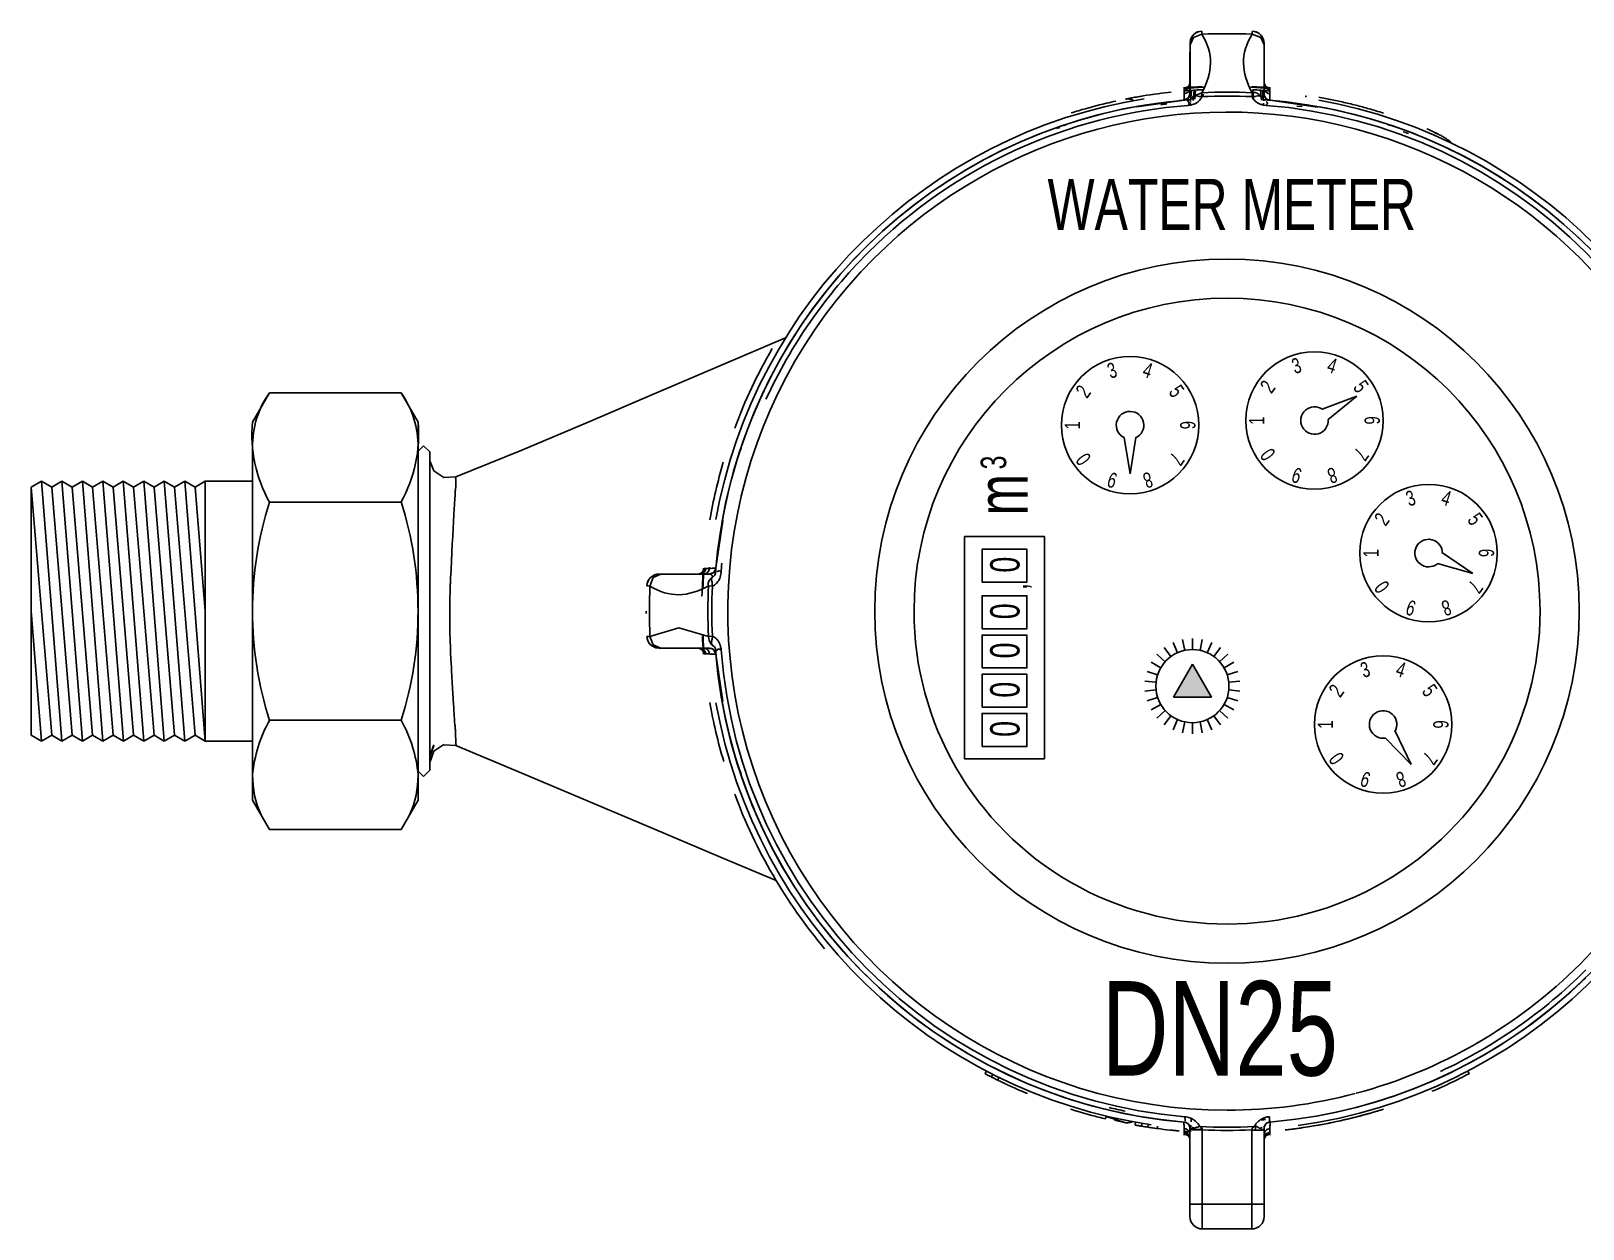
# Model space of a CAD drawing. Header units: millimetres. Extents: x 1218 to 72853, y -34712 to 16286.
# Drawn here: x 31046.6 to 31222.3, y 6668.1 to 6803.7 of the extents above; entities that cross this region are included whole.
import ezdxf

# ---------------------------------------------------------------- set-up
doc = ezdxf.new("R2010")
doc.units = ezdxf.units.MM
doc.set_wipeout_variables(frame=1)
doc.styles.get("Standard").update_dxf_attribs({"font": 'arial.ttf'})

# ---------------------------------------------------------------- blocks, each defined once
blk = doc.blocks.new('*U591')
blk.add_line((0, -0.63), (0, 0.63))
blk = doc.blocks.new('*U590')
at = {"linetype": 'ByBlock', "lineweight": -2, "transparency": 16777216}
for p, rotation in [((-4.91, -3.82), 11.99999999999996), ((-2.93, -3.82), 348), ((-7.47, -5.3), 48.00000000000002), ((-6.73, -4.63), 35.99999999999999), ((-5.86, -4.13), 24), ((-1.98, -4.13), 336.0000000000001), ((-1.12, -4.63), 324), ((-0.38, -5.3), 312), ((-8.46, -7.02), 72), ((-8.05, -6.1), 60.00000000000001), ((0.21, -6.1), 300.0000000000001), ((0.61, -7.02), 288), ((-8.67, -7.99), 84.00000000000003), ((0.82, -7.99), 275.9999999999999), ((-8.67, -8.99), 96), ((-8.46, -9.96), 108), ((0.61, -9.96), 252), ((0.82, -8.99), 264), ((-8.05, -10.87), 120), ((-7.47, -11.68), 132), ((-6.73, -12.35), 144), ((-5.86, -12.85), 156), ((-1.98, -12.85), 204), ((-1.12, -12.35), 216), ((-0.38, -11.68), 227.9999999999999), ((0.21, -10.87), 240), ((-4.91, -13.16), 168.0000000000001), ((-3.92, -13.26), 180), ((-2.93, -13.16), 192)]:
    blk.add_blockref('*U591', p, dxfattribs=dict(at, rotation=rotation))
blk.add_blockref('*U591', (-3.92, -3.72), dxfattribs=at)
blk = doc.blocks.new('DONGHO-D25 PPR')
at = {"color": 8}
blk.add_wipeout([(-93.5, -25.4), (-108.41, -25.4), (-110.32, -22.09), (-110.33, -15.4), (-135.37, -15.42), (-135.41, 14.06), (-110.33, 14.05), (-110.33, 20.74), (-108.42, 24.05), (-93.51, 24.06), (-91.59, 20.74), (-91.59, 17.44), (-90.97, 18.07), (-90.25, 17.35), (-90.25, 16.73), (-90.03, 16.44), (-89.66, 15.7), (-89.01, 15.26), (-88.34, 15.06), (-87.48, 15.17), (-86.9, 15.22), (-49.99, 30.94), (-45.96, 36.66), (-43.56, 39.49), (-40.59, 42.53), (-37.18, 45.54), (-33.93, 48.01), (-30.24, 50.42), (-25.54, 52.96), (-22.35, 54.38), (-19.55, 55.44), (-17.38, 56.51), (-12.58, 57.76), (-10.93, 57.98), (-6.33, 58.78), (-4.2, 59.68), (-4.14, 64.67), (-2.99, 65.68), (2.86, 65.7), (3.8, 65.28), (4.2, 64.21), (4.25, 59.46), (10.73, 58.14), (22.62, 54.62), (35.52, 46.85), (43.88, 39.13), (45.55, 38.23), (48.96, 33.76), (109.26, 15.37), (110.6, 15.44), (111.51, 16.12), (111.94, 17.04), (112.29, 18.38), (112.65, 18.74), (113.28, 21.42), (115.19, 24.73), (130.1, 24.73), (132.01, 21.42), (132.01, 14.73), (157.05, 14.73), (157.08, -14.72), (132.02, -14.73), (132.02, -21.41), (130.11, -24.72), (115.19, -24.72), (113.28, -21.41), (113.28, -18.11), (112.66, -18.74), (111.94, -18.02), (111.9, -17.04), (111.71, -16.44), (110.83, -15.55), (109.96, -15.31), (109.26, -15.36), (51.78, -32.61), (47.44, -34.57), (44.83, -38.04), (42.53, -40.59), (40.35, -42.76), (38.24, -44.66), (34.6, -47.53), (31.63, -49.56), (28.29, -51.54), (25.83, -52.81), (22.57, -54.29), (16.17, -56.87), (11.19, -58.05), (8.06, -58.24), (4.93, -59.26), (4.93, -59.26), (4.23, -59.71), (4.2, -68.57), (3.79, -69.55), (2.8, -69.96), (-2.8, -69.96), (-3.79, -69.55), (-4.2, -68.29), (-4.21, -59.6), (-4.84, -59.08), (-5.93, -58.82), (-10.27, -58.22), (-14.19, -57.39), (-17.71, -56.4), (-22.6, -54.63), (-27.4, -52.38), (-32.57, -48.95), (-35.97, -46.51), (-39.14, -43.87), (-41.28, -41.86), (-45.55, -38.23), (-51.05, -30.5), (-87.29, -15.24), (-88.68, -15.13), (-89.81, -15.8), (-90.25, -16.73), (-90.25, -18.7), (-90.96, -19.41), (-91.59, -18.78), (-91.59, -22.09)], dxfattribs=at)
h = blk.add_hatch(color=256)
h.dxf.hatch_style = 1
h.paths.add_polyline_path([(-1.77, -9.73), (-3.92, -6.01), (-6.07, -9.73)])
for p, q in [((2.86, 65.68), (2.86, 65.7)), ((-4.2, 59.74), (-4.2, 63.32)), ((-4.2, 59.68), (-4.2, 63.32)), ((4.2, 63.32), (4.2, 59.74)), ((4.2, 63.32), (4.2, 59.68)), ((-11.2, 58.01), (-11.51, 57.98)), ((-11.51, 57.98), (-11.2, 58.01)), ((-4.01, 58.98), (-4.12, 57.72)), ((-4.01, 58.98), (-3.57, 59.01)), ((-3.72, 59), (-3.85, 57.85)), ((-3.72, 59), (-3.57, 59.01)), ((-3.57, 59.01), (-3.65, 57.97)), ((-2.86, 58.71), (-2.84, 58.27)), ((-2.72, 58.54), (-2.74, 58.27)), ((2.86, 58.71), (2.84, 58.27)), ((2.98, 58.01), (2.93, 59.05)), ((3.8, 59), (3.89, 57.87)), ((3.8, 59), (4.01, 58.98)), ((4.01, 58.98), (4.11, 57.81)), ((-10.2, 57.1), (-4.87, 57.88)), ((-4.13, 57.6), (-4.16, 57.32)), ((4.14, 57.52), (4.16, 57.26)), ((4.9, 57.87), (10.25, 57.09)), ((4.9, 57.87), (10.22, 57.1)), ((8.52, 57.15), (7.91, 57.19)), ((-18.22, 55.09), (-18.47, 55.01)), ((-18.46, 55), (-18.17, 55.09)), ((18.2, 55.09), (18.49, 54.99)), ((18.22, 55.08), (18.49, 54.99)), ((-91.59, -21.41), (-91.59, 18.55)), ((-91.59, 17.74), (-91.59, -17.73)), ((-90.25, 18.03), (-90.25, 0.67)), ((-55.09, 18.2), (-54.99, 18.49)), ((-54.99, 18.49), (-55.08, 18.22)), ((-90.25, 17.4), (-90.25, -16.06)), ((-134.23, 14.72), (-131.91, -14.73)), ((-131.91, 14.72), (-129.59, -14.73)), ((-129.59, 14.72), (-127.27, -14.73)), ((-127.27, 14.72), (-124.95, -14.73)), ((-124.96, 14.72), (-122.63, -14.73)), ((-122.64, 14.72), (-120.32, -14.73)), ((-120.32, 14.72), (-118, -14.72)), ((-118, 14.72), (-115.68, -14.72)), ((-133.07, -14.06), (-135.39, 14.05)), ((-130.75, -14.06), (-133.07, 14.05)), ((-128.43, -14.06), (-130.75, 14.05)), ((-126.11, -14.06), (-128.43, 14.05)), ((-123.79, -14.06), (-126.11, 14.05)), ((-121.47, -14.06), (-123.8, 14.05)), ((-119.16, -14.06), (-121.48, 14.05)), ((-116.84, -14.06), (-119.16, 14.05)), ((-115.68, 0), (-116.84, 14.05)), ((-91.59, -21.41), (-91.59, 12.36)), ((-87.67, 8.48), (-87.62, 9.33)), ((-57.09, 10.25), (-57.87, 4.9)), ((-57.87, 4.9), (-57.1, 10.22)), ((-87.91, 3.74), (-87.86, 4.73)), ((-63.32, 4.2), (-59.74, 4.2)), ((-59.68, 4.2), (-63.32, 4.2)), ((-57.9, 4.43), (-57.85, 4.5)), ((-58.71, 2.86), (-58.27, 2.84)), ((-91.59, 0), (-91.59, -21.41)), ((-135.39, 0), (-134.22, -14.73)), ((-58.71, -2.86), (-58.27, -2.84)), ((-59.74, -4.2), (-63.32, -4.2)), ((-59.68, -4.2), (-63.32, -4.2)), ((-57.1, -10.2), (-57.88, -4.87)), ((-55, -18.46), (-55.11, -18.11)), ((-55.11, -18.16), (-55.01, -18.47)), ((-49.47, -30.43), (-49.61, -30.19)), ((-27.4, -52.38), (-27.26, -52.04)), ((-26.67, -52.76), (-26.53, -52.44)), ((27.4, -52.38), (27.26, -52.04)), ((-25.96, -53.11), (-25.84, -52.83)), ((-13.77, -57.49), (-13.67, -57.19)), ((-13.68, -57.22), (-11.56, -57.91)), ((-12.75, -57.64), (-11.63, -57.89)), ((-11.63, -57.89), (-11.63, -57.87)), ((-10.39, -58.2), (-10.36, -57.84)), ((-4.74, -57.7), (-4.79, -57.25)), ((-9.66, -58.32), (-9.63, -57.99)), ((-8.95, -58.44), (-8.92, -58.13)), ((-7.89, -58.59), (-7.86, -58.33)), ((-4.2, -67.16), (-4.2, -58.76)), ((-3.24, -58.73), (-3.62, -58.73)), ((-2.8, -58.73), (-3.22, -58.73)), ((-2.91, -58.76), (-2.91, -58.36)), ((-2.8, -58.76), (-2.8, -67.16)), ((2.8, -67.16), (2.8, -58.76)), ((2.8, -58.76), (4.2, -58.76)), ((3.22, -58.76), (3.24, -58.13)), ((3.79, -58.71), (3.94, -58.7)), ((4.01, -58.69), (4.19, -58.66)), ((4.2, -67.16), (4.2, -58.66)), ((4.2, -58.76), (4.2, -67.16)), ((7.36, -58.66), (7.34, -58.59)), ((-4.2, -67.16), (-4.2, -68.56)), ((-2.8, -67.16), (-4.2, -67.16)), ((-2.8, -67.16), (-2.8, -69.96)), ((-2.8, -67.16), (2.8, -67.16)), ((2.8, -69.96), (2.8, -67.16)), ((2.8, -67.16), (4.2, -67.16)), ((4.2, -68.56), (4.2, -67.16)), ((-2.8, -69.96), (2.8, -69.96))]:
    blk.add_line(p, q, dxfattribs=at)
for p, q in [((-110.33, 21.41), (-108.42, 24.73)), ((-93.51, 24.73), (-108.42, 24.73)), ((-91.59, 21.42), (-93.51, 24.73)), ((10.78, 22.87), (14.68, 24.35)), ((11.45, 21.72), (14.68, 24.35)), ((-91.59, 21.42), (-91.59, 18.74)), ((-11.65, 19.65), (-10.98, 15.54)), ((-10.32, 19.65), (-10.98, 15.54)), ((-110.32, -21.42), (-110.33, 18.54)), ((-91.59, 18.11), (-90.97, 18.74)), ((-91.59, 18.74), (-91.59, 17.74)), ((-90.25, 18.03), (-90.97, 18.74)), ((-90.25, 18.03), (-90.25, 17.4)), ((-134.23, 14.72), (-135.39, 14.05)), ((-134.23, 14.72), (-133.07, 14.05)), ((-131.91, 14.72), (-133.07, 14.05)), ((-131.91, 14.72), (-130.75, 14.05)), ((-129.59, 14.72), (-130.75, 14.05)), ((-129.59, 14.72), (-128.43, 14.05)), ((-127.27, 14.72), (-128.43, 14.05)), ((-127.27, 14.72), (-126.11, 14.05)), ((-124.96, 14.72), (-126.11, 14.05)), ((-124.96, 14.72), (-123.8, 14.05)), ((-122.64, 14.72), (-123.8, 14.05)), ((-122.64, 14.72), (-121.48, 14.05)), ((-120.32, 14.72), (-121.48, 14.05)), ((-120.32, 14.72), (-119.16, 14.05)), ((-118, 14.72), (-119.16, 14.05)), ((-118, 14.72), (-116.84, 14.05)), ((-115.68, 14.72), (-116.84, 14.05)), ((-115.68, 14.72), (-115.68, -14.72)), ((-110.33, 14.72), (-115.68, 14.72)), ((-111.67, 14.72), (-115.68, 14.72)), ((-135.38, -14.06), (-135.39, 14.05)), ((-108.42, 12.36), (-93.5, 12.36)), ((23.81, 5.38), (27.83, 4.25)), ((24.38, 6.59), (27.83, 4.25)), ((-90.25, 0.67), (-90.25, -18.03)), ((-3.92, -6.01), (-6.07, -9.73)), ((-1.77, -9.73), (-3.92, -6.01)), ((-6.07, -9.73), (-1.77, -9.73)), ((-122.63, -14.73), (-121.47, -14.06)), ((-120.32, -14.73), (-121.47, -14.06)), ((-120.32, -14.73), (-119.16, -14.06)), ((-118, -14.72), (-119.16, -14.06)), ((-118, -14.72), (-116.84, -14.06)), ((-115.68, -14.72), (-116.84, -14.06)), ((-108.41, -12.36), (-93.5, -12.36)), ((19.03, -13.6), (20.84, -17.35)), ((-134.22, -14.73), (-135.38, -14.06)), ((-134.22, -14.73), (-133.07, -14.06)), ((-131.91, -14.73), (-133.07, -14.06)), ((-131.91, -14.73), (-130.75, -14.06)), ((-129.59, -14.73), (-130.75, -14.06)), ((-129.59, -14.73), (-128.43, -14.06)), ((-127.27, -14.73), (-128.43, -14.06)), ((-127.27, -14.73), (-126.11, -14.06)), ((-124.95, -14.73), (-126.11, -14.06)), ((-124.95, -14.73), (-123.79, -14.06)), ((-122.63, -14.73), (-123.79, -14.06)), ((-110.33, -14.72), (-115.68, -14.72)), ((-111.66, -14.72), (-115.68, -14.72)), ((-90.25, -16.39), (-89.81, -15.12)), ((-89.81, -15.21), (-90.25, -16.48)), ((-87.34, -15.22), (-88.68, -15.13)), ((17.93, -14.37), (20.84, -17.35)), ((-90.25, -18.02), (-90.25, -16.06)), ((-91.59, -18.74), (-91.59, -17.73)), ((-91.59, -18.11), (-90.96, -18.74)), ((-91.59, -21.41), (-91.59, -18.74)), ((-90.25, -18.02), (-90.96, -18.74)), ((-110.32, -21.42), (-108.41, -24.73)), ((-91.59, -21.41), (-93.5, -24.73)), ((-108.41, -24.73), (-93.5, -24.73))]:
    blk.add_line(p, q)
at = {"color": 8, "flags": 128}
for points in [[(-2.86, 65.7), (-3.11, 65.66), (-3.33, 65.59), (-3.52, 65.5), (-3.81, 65.27), (-3.98, 65.05), (-4.14, 64.67), (-4.19, 64.31)], [(-4.19, 64.31), (-4.12, 64.73), (-3.94, 65.11), (-3.65, 65.41), (-3.28, 65.61), (-2.86, 65.7)], [(-4.19, 64.12), (-3.81, 64.96), (-2.86, 65.33)], [(2.85, 65.33), (2.86, 65.46), (2.86, 65.56), (2.86, 65.64)], [(4.19, 64.12), (3.81, 64.96), (2.85, 65.33)], [(4.19, 64.31), (4.16, 64.56), (4.1, 64.78), (4.02, 64.97), (3.8, 65.28), (3.59, 65.45), (3.41, 65.55), (3.12, 65.66), (2.86, 65.7)], [(2.86, 65.7), (3.28, 65.61), (3.65, 65.41), (3.94, 65.11), (4.12, 64.73), (4.19, 64.31)], [(-4.19, 64.12), (-4.19, 64.19), (-4.19, 64.24), (-4.19, 64.28), (-4.19, 64.3), (-4.19, 64.31)], [(-4.19, 64.12), (-4.19, 62.98), (-4.19, 61.87), (-4.19, 60.78), (-4.19, 59.69), (-4.19, 58.57)], [(4.2, 58.56), (4.2, 59.61), (4.2, 60.69), (4.2, 61.79), (4.2, 62.93), (4.2, 64.12)], [(-4.89, 57.89), (-4.87, 58.1), (-4.86, 58.3), (-4.84, 58.45), (-4.84, 58.56), (-4.83, 58.6)], [(-4.23, 59.71), (-4.38, 59.42), (-4.84, 59.2)], [(-4.84, 59.2), (-4.84, 59.15), (-4.84, 59.11), (-4.84, 59.06), (-4.84, 59.01)], [(-4.84, 59.01), (-4.84, 58.93), (-4.84, 58.84), (-4.84, 58.76), (-4.84, 58.68), (-4.84, 58.59)], [(-4.83, 57.88), (-4.63, 57.92), (-4.46, 58.02), (-4.32, 58.17), (-4.23, 58.35), (-4.21, 58.56)], [(-4.2, 58.54), (-4.4, 58.06), (-4.82, 57.87)], [(-4.25, 59.46), (-4.23, 59.52), (-4.21, 59.67)], [(-4.2, 59.29), (-4.2, 59.37), (-4.2, 59.44), (-4.2, 59.52), (-4.2, 59.6), (-4.2, 59.68)], [(-2.86, 58.71), (-3.24, 58.56), (-3.61, 58.43), (-3.91, 58.23)], [(-3.91, 58.23), (-3.69, 58.36), (-3.44, 58.35), (-3.16, 58.28), (-2.84, 58.27)], [(2.84, 58.27), (3.16, 58.28), (3.44, 58.35), (3.69, 58.36), (3.91, 58.23)], [(4.2, 59.68), (4.2, 59.6), (4.2, 59.52), (4.2, 59.44), (4.2, 59.37), (4.2, 59.29)], [(4.21, 58.56), (4.24, 58.36), (4.32, 58.17), (4.45, 58.02), (4.63, 57.92), (4.83, 57.88)], [(4.84, 59.2), (4.38, 59.42), (4.23, 59.72)], [(4.25, 59.46), (4.38, 59.23), (4.83, 59.02)], [(4.79, 58.61), (4.67, 58.64), (4.42, 58.78)], [(4.83, 58.6), (4.83, 58.56), (4.83, 58.46), (4.83, 58.3), (4.83, 58.1), (4.83, 57.88)], [(4.84, 59.01), (4.84, 59.07), (4.84, 59.14), (4.84, 59.2)], [(4.84, 58.59), (4.84, 58.68), (4.84, 58.76), (4.84, 58.84), (4.84, 58.93), (4.84, 59.01)], [(-57.9, 4.43), (-57.68, 6.74), (-57.36, 9.04), (-56.95, 11.33), (-56.45, 13.6), (-55.87, 15.84), (-55.19, 18.06), (-54.42, 20.26), (-53.57, 22.42), (-52.63, 24.54), (-51.6, 26.63), (-50.5, 28.67), (-49.31, 30.67), (-48.05, 32.61), (-46.7, 34.51), (-45.29, 36.35), (-43.8, 38.13), (-42.24, 39.85), (-40.61, 41.51), (-38.92, 43.1), (-37.16, 44.62), (-35.35, 46.07), (-33.48, 47.45), (-31.55, 48.75), (-29.58, 49.97), (-27.56, 51.11), (-25.49, 52.17), (-23.38, 53.15), (-21.24, 54.05), (-19.06, 54.85), (-16.85, 55.57), (-14.62, 56.2), (-12.36, 56.74), (-10.08, 57.19), (-7.78, 57.54), (-5.48, 57.81), (-4.43, 57.9)], [(4.43, 57.9), (6.74, 57.68), (9.04, 57.36), (11.33, 56.95), (13.6, 56.45), (15.84, 55.87), (18.06, 55.19), (20.26, 54.42), (22.42, 53.57), (24.54, 52.63), (26.63, 51.6), (28.67, 50.5), (30.67, 49.31), (32.61, 48.05), (34.51, 46.7), (36.35, 45.29), (38.13, 43.8), (39.85, 42.24), (41.51, 40.61), (43.1, 38.92), (44.62, 37.16), (46.07, 35.35), (47.45, 33.48), (48.75, 31.55)], [(-87.62, 9.33), (-87.58, 10.15), (-87.53, 10.92), (-87.49, 11.65)], [(-87.86, 4.73), (-87.81, 5.71), (-87.76, 6.66), (-87.72, 7.58), (-87.67, 8.48)], [(-64.31, 4.19), (-64.56, 4.16), (-64.78, 4.1), (-64.97, 4.02), (-65.28, 3.8), (-65.45, 3.59), (-65.55, 3.41), (-65.66, 3.12), (-65.7, 2.86)], [(-64.12, 4.19), (-64.96, 3.81), (-65.33, 2.85)], [(-58.57, 4.19), (-59.62, 4.19), (-60.69, 4.19), (-61.79, 4.19), (-62.93, 4.19), (-64.12, 4.19)], [(-59.2, 4.84), (-59.42, 4.38), (-59.72, 4.23)], [(-59.68, 4.2), (-59.6, 4.2), (-59.52, 4.2), (-59.44, 4.2), (-59.37, 4.2), (-59.29, 4.2)], [(-59.01, 4.84), (-59.03, 4.84), (-59.05, 4.84), (-59.07, 4.84), (-59.1, 4.84), (-59.12, 4.84), (-59.14, 4.84), (-59.16, 4.84), (-59.18, 4.84), (-59.2, 4.84)], [(-58.59, 4.84), (-58.68, 4.84), (-58.76, 4.84), (-58.84, 4.84), (-58.93, 4.84), (-59.01, 4.84)], [(-58.61, 4.79), (-58.64, 4.67), (-58.78, 4.42)], [(-58.56, 4.21), (-58.09, 4.38), (-57.88, 4.83)], [(-57.88, 4.79), (-58.14, 4.36), (-58.56, 4.21)], [(-57.71, 4.44), (-57.51, 4.59), (-57.28, 4.38)], [(-87.87, -5.29), (-87.9, -4.85), (-87.92, -4.41), (-87.93, -3.97), (-87.95, -3.52), (-87.96, -3.07), (-87.98, -2.62), (-87.99, -2.17), (-87.99, -1.72), (-88, -1.26), (-88, -0.81)], [(-65.7, -2.86), (-65.66, -3.11), (-65.59, -3.33), (-65.5, -3.52), (-65.27, -3.81), (-65.05, -3.98), (-64.67, -4.14), (-64.31, -4.19)], [(-64.31, -4.19), (-64.73, -4.12), (-65.11, -3.94), (-65.41, -3.65), (-65.61, -3.28), (-65.7, -2.86)], [(-65.33, -2.86), (-62.05, -1.87), (-58.71, -2.87)], [(-64.12, -4.19), (-64.96, -3.81), (-65.33, -2.86)], [(-58.71, -2.86), (-58.68, -3.11), (-58.62, -3.34), (-58.52, -3.56), (-58.39, -3.75), (-58.23, -3.91)], [(-58.23, -3.91), (-58.36, -3.69), (-58.35, -3.44), (-58.28, -3.16), (-58.27, -2.84)], [(-64.12, -4.19), (-62.98, -4.19), (-61.87, -4.19), (-60.78, -4.19), (-59.69, -4.19), (-58.57, -4.19)], [(-59.71, -4.23), (-59.42, -4.38), (-59.2, -4.84)], [(-59.29, -4.2), (-59.37, -4.2), (-59.44, -4.2), (-59.52, -4.2), (-59.6, -4.2), (-59.68, -4.2)], [(-59.46, -4.25), (-59.52, -4.23), (-59.67, -4.21)], [(-59.28, -4.21), (-59.24, -4.21), (-59.14, -4.21), (-58.99, -4.21), (-58.79, -4.21), (-58.56, -4.21)], [(-58.6, -4.83), (-58.65, -4.63), (-58.75, -4.45), (-58.89, -4.32), (-59.07, -4.24), (-59.28, -4.21)], [(-59.2, -4.84), (-59.15, -4.84), (-59.11, -4.84), (-59.06, -4.84), (-59.01, -4.84)], [(-59.01, -4.84), (-58.93, -4.84), (-58.84, -4.84), (-58.76, -4.84), (-58.68, -4.84), (-58.59, -4.84)], [(-57.88, -4.83), (-57.92, -4.63), (-58.02, -4.46), (-58.17, -4.32), (-58.35, -4.23), (-58.56, -4.21)], [(-4.84, -57.87), (-7.15, -57.63), (-9.45, -57.3), (-11.73, -56.87), (-14, -56.36), (-16.24, -55.75), (-18.45, -55.06), (-20.64, -54.28), (-22.8, -53.41), (-24.91, -52.45), (-26.99, -51.41), (-29.03, -50.29), (-31.01, -49.09), (-32.95, -47.81), (-34.84, -46.46), (-36.67, -45.03), (-38.44, -43.53), (-40.15, -41.95), (-41.79, -40.31), (-43.37, -38.61), (-44.88, -36.85), (-46.32, -35.02), (-47.68, -33.14), (-48.97, -31.21), (-50.18, -29.22), (-51.31, -27.19), (-52.35, -25.12), (-53.32, -23.01), (-54.19, -20.86), (-54.98, -18.67), (-55.69, -16.46), (-56.3, -14.22), (-56.82, -11.96), (-57.26, -9.67), (-57.6, -7.38), (-57.85, -5.07), (-57.9, -4.43)], [(40.61, -41.51), (38.92, -43.1), (37.16, -44.62), (35.35, -46.07), (33.48, -47.45), (31.55, -48.75), (29.58, -49.97), (27.56, -51.11), (25.49, -52.17), (23.38, -53.15), (21.24, -54.05), (19.06, -54.85), (16.85, -55.57), (14.62, -56.2), (12.36, -56.74), (10.08, -57.19), (7.78, -57.54), (5.48, -57.81), (4.84, -57.87)], [(4.79, -57.25), (4.81, -57.46), (4.82, -57.63), (4.83, -57.76), (4.84, -57.83)], [(-4.84, -58.59), (-4.84, -58.68), (-4.84, -58.76), (-4.84, -58.84), (-4.84, -58.93), (-4.84, -59.01)], [(-4.84, -59.01), (-4.84, -59.04), (-4.84, -59.07), (-4.84, -59.09), (-4.84, -59.12), (-4.84, -59.15), (-4.84, -59.17), (-4.84, -59.2)], [(-4.22, -59.73), (-4.38, -59.42), (-4.84, -59.2)], [(-4.79, -58.61), (-4.67, -58.64), (-4.42, -58.78)], [(-4.19, -58.56), (-4.2, -58.49), (-4.2, -58.42), (-4.22, -58.35), (-4.24, -58.29), (-4.26, -58.24)], [(-4.21, -59.67), (-4.23, -59.52), (-4.25, -59.46)], [(-2.81, -58.7), (-3.79, -58.66), (-4.19, -58.56)], [(-3.62, -58.73), (-3.92, -58.72), (-4.12, -58.7), (-4.19, -58.66)], [(2.81, -58.69), (2.83, -58.62), (2.86, -58.55), (2.92, -58.49), (3, -58.42), (3.09, -58.36)], [(4.27, -58.24), (4.24, -58.3), (4.22, -58.36), (4.21, -58.43), (4.2, -58.49), (4.19, -58.56)], [(4.23, -59.71), (4.38, -59.42), (4.84, -59.2)], [(4.83, -59.02), (4.68, -59.06), (4.54, -59.12), (4.41, -59.21), (4.32, -59.32), (4.25, -59.46)], [(4.84, -59.01), (4.84, -58.93), (4.84, -58.84), (4.84, -58.76), (4.84, -58.68), (4.84, -58.59)], [(4.84, -59.2), (4.84, -59.15), (4.84, -59.11), (4.84, -59.06), (4.84, -59.01)], [(-4.2, -68.56), (-4.2, -68.56), (-4.2, -68.56), (-4.2, -68.55), (-4.2, -68.55), (-4.2, -68.54), (-4.2, -68.52), (-4.2, -68.51), (-4.2, -68.49), (-4.2, -68.47), (-4.2, -68.45), (-4.2, -68.43), (-4.2, -68.41), (-4.2, -68.38), (-4.2, -68.35), (-4.2, -68.32), (-4.2, -68.29), (-4.2, -68.25), (-4.2, -68.22), (-4.2, -68.18), (-4.2, -68.14), (-4.2, -68.1), (-4.2, -68.06), (-4.2, -68.01), (-4.2, -67.97), (-4.2, -67.92), (-4.2, -67.87), (-4.2, -67.82), (-4.2, -67.77), (-4.2, -67.72), (-4.2, -67.67), (-4.2, -67.62), (-4.2, -67.57), (-4.2, -67.51), (-4.2, -67.46), (-4.2, -67.4), (-4.2, -67.35), (-4.2, -67.29), (-4.2, -67.23), (-4.2, -67.18), (-4.2, -67.16)], [(4.2, -67.16), (4.2, -67.22), (4.2, -67.28), (4.2, -67.33), (4.2, -67.39), (4.2, -67.44), (4.2, -67.5), (4.2, -67.55), (4.2, -67.6), (4.2, -67.66), (4.2, -67.71), (4.2, -67.76), (4.2, -67.81), (4.2, -67.86), (4.2, -67.91), (4.2, -67.95), (4.2, -68), (4.2, -68.04), (4.2, -68.09), (4.2, -68.13), (4.2, -68.17), (4.2, -68.21), (4.2, -68.24), (4.2, -68.28), (4.2, -68.31), (4.2, -68.34), (4.2, -68.37), (4.2, -68.4), (4.2, -68.42), (4.2, -68.45), (4.2, -68.47), (4.2, -68.49), (4.2, -68.5), (4.2, -68.52), (4.2, -68.53), (4.2, -68.54), (4.2, -68.55), (4.2, -68.56), (4.2, -68.56), (4.2, -68.56)]]:
    blk.add_lwpolyline(points, dxfattribs=at)
at = {"flags": 128}
for points in [[(-87.32, 15.22), (-79.84, 18.22), (-72.34, 21.42), (-64.84, 24.61), (-49.99, 30.94)], [(-90.25, 17.01), (-89.81, 15.88), (-88.68, 15.13), (-87.34, 15.22)], [(-90.25, -17.12), (-89.81, -15.85), (-88.68, -15.11)], [(-87.33, -15.2), (-79.83, -18.36), (-72.33, -21.53), (-64.83, -24.69), (-57.33, -27.86), (-51.05, -30.5)]]:
    blk.add_lwpolyline(points, dxfattribs=at)
for points in [[(-20.65, -16.74), (-29.72, -16.74), (-29.72, 8.45), (-20.65, 8.45)], [(-27.73, 3.29), (-22.65, 3.29), (-22.65, 7.02), (-27.73, 7.02)], [(-27.73, -1.99), (-22.65, -1.99), (-22.65, 1.74), (-27.73, 1.74)], [(-27.73, -6.43), (-22.65, -6.43), (-22.65, -2.7), (-27.73, -2.7)], [(-27.73, -10.87), (-22.65, -10.87), (-22.65, -7.14), (-27.73, -7.14)], [(-27.73, -15.31), (-22.65, -15.31), (-22.65, -11.58), (-27.73, -11.58)]]:
    blk.add_lwpolyline(points, close=True)
for centre, radius in [((0, 0), 39.88), ((-10.98, 21.06), 7.78), ((9.9, 21.59), 7.78), ((22.82, 6.58), 7.78), ((-3.92, -8.49), 4.14), ((17.67, -12.83), 7.78)]:
    blk.add_circle(centre, radius)
at = {"color": 8}
for centre, radius, start, end in [((0, 0), 65.4, 87.502, 92.5), ((0, 0), 58.79, 99.1712, 169.8244), ((0, 0), 59.12, 97.5779, 100.9206), ((0, 0), 59.12, 99.4031, 100.9206), ((0, 0), 59.12, 96.143, 97.5769), ((0, 0), 59.47, 92.7333, 94.76), ((0, 0), 59.4, 92.5815, 94.6754), ((0, 0), 59.12, 93.9277, 94.6977), ((0, 0), 58.78, 87.2145, 92.7875), ((0, 0), 58.34, 87.2145, 92.7875), ((0, 0), 59.4, 85.3265, 87.4205), ((0, 0), 59.47, 85.2402, 87.2682), ((0, 0), 59.12, 85.3045, 86.3144), ((0, 0), 59.12, 79.5442, 79.8817), ((0, 0), 59.12, 78.0208, 79.5433), ((0, 0), 58.07, 94.3762, 170.1033), ((0, 0), 57.45, 94.3762, 135.001), ((0, 0), 57.45, 4.3762, 85.6258), ((0, 0), 58.07, 9.8988, 80.1032), ((0, 0), 58.79, 10.1828, 79.8244), ((0, 0), 59.12, 76.4967, 78.019), ((0, 0), 59.12, 74.9726, 76.4947), ((0, 0), 59.12, 73.4486, 74.9703), ((0, 0), 59.12, 72.5635, 73.446), ((0, 0), 59.12, 67.0689, 67.5052), ((0, 0), 57.45, 135.001, 155.3134), ((0, 0), 59.47, 150.001, 159.5877), ((0, 0), 59.47, 163.5325, 170.001), ((0, 0), 57.45, 174.5817, 175.6258), ((-64.3, 2.8), 1.4, 90.001, 177.5091), ((0, 0), 59.47, 175.3049, 178.3791), ((0, 0), 59.4, 175.3265, 177.4059), ((0, 0), 58.79, 175.122, 175.279), ((0, 0), 65.4, 177.502, 182.5), ((0, 0), 58.78, 177.2145, 182.7875), ((0, 0), 58.34, 177.2145, 182.7875), ((0, 0), 65.76, 180.001, 180.2351), ((0, 0), 59.47, 182.7523, 184.6809), ((0, 0), 59.4, 182.5961, 184.6754), ((0, 0), 58.07, 184.3762, 265.2208), ((0, 0), 57.45, 184.3762, 265.2208), ((0, 0), 59.47, 190.001, 196.65), ((0, 0), 58.79, 190.1776, 261.6), ((0, 0), 58.79, 277.878, 349.8244), ((0, 0), 58.07, 280.0556, 350.1033), ((0, 0), 59.47, 200.3939, 220.001), ((0, 0), 57.45, 294.8911, 315.001), ((0, 0), 59.12, 245.0994, 246.6415), ((0, 0), 59.12, 293.1093, 295.2522), ((0, 0), 59.12, 252.565, 252.8826), ((0, 0), 59.12, 254.9978, 256.5298), ((0, 0), 59.12, 281.8149, 284.0274), ((0, 0), 59.12, 262.3262, 263.7339), ((0, 0), 59.47, 265.2402, 265.6815), ((0, 0), 59.4, 265.3265, 265.7637), ((0, 0), 58.44, 266.9776, 273.0244), ((0, 0), 58.8, 267.2698, 272.7322), ((0, 0), 59.4, 274.0543, 274.6754), ((0, 0), 59.47, 274.1287, 274.76), ((-2.8, -68.56), 1.4, 180.001, 270.001), ((2.8, -68.56), 1.4, 270.001, 0.001)]:
    blk.add_arc(centre, radius, start, end, dxfattribs=at)
for centre, radius, start, end in [((0, 0), 56.52, 315.001, 135.001), ((0, 0), 56.52, 135.001, 270.001), ((0, 0), 35.44, 0.0011, 180.0011), ((-99.9, 18.71), 10.43, 144.7482, 180.8832), ((-102.02, 18.7), 10.43, 359.1324, 35.2675), ((9.9, 21.59), 1.56, 53.3825, 4.5798), ((-94.75, 19.98), 15.65, 174.7482, 209.1324), ((-107.18, 19.98), 15.65, 330.8832, 5.2675), ((-10.98, 21.06), 1.56, 293.3825, 244.5798), ((-69.41, 0), 40.92, 162.4199, 197.5958), ((-132.51, 0), 40.92, 342.4199, 17.5958), ((22.82, 6.58), 1.56, 358.3825, 309.5798), ((0, 0), 35.44, 180.0011, 0.0011), ((17.67, -12.83), 1.56, 328.3825, 279.5798), ((-94.74, -19.98), 15.65, 150.8832, 174.7482), ((-107.17, -19.98), 15.65, 5.2675, 29.1324), ((-99.89, -18.7), 10.43, 179.1324, 204.7482), ((-102.02, -18.7), 10.43, 335.2675, 0.8832), ((0, 0), 56.52, 285.001, 315.001), ((0, 0), 56.52, 270.001, 284.8681)]:
    blk.add_arc(centre, radius, start, end)
at = {"color": 8, "extrusion": (0, 0, -1)}
for centre, major_axis, ratio, start_param, end_param in [((-4.9, 59.71), (0.7, 0), 0.999402, 0.351981, 1.489022), ((-6.17, -45.93), (13.67, 104.56), 0.74033, 6.141459, 6.151792), ((6.17, -45.88), (13.66, -104.51), 0.740151, 3.275133, 3.286229), ((-59.71, -4.9), (0, -0.7), 0.999402, 3.493573, 4.630615), ((0, 0), (57.51, 13.68), 1, 1.513559, 1.679533), ((0, 0), (57.7, 12.89), 1, 1.556897, 1.570804), ((0, 0), (57.7, 12.89), 1, 1.491324, 1.519387), ((-0.33, 79.54), (0.33, -138.65), 0.645673, 0.100139, 0.108036)]:
    blk.add_ellipse(centre, major_axis=major_axis, ratio=ratio, start_param=start_param, end_param=end_param, dxfattribs=at)
at = {"color": 8}
for points, knots in [([(-2.85, 65.34), (-2.85, 65.43), (-2.86, 65.63), (-2.86, 65.7), (-2.86, 65.7)], [0, 0, 0, 0, 0.4, 0.9997536, 0.9997536, 0.9997536, 0.9997536]), ([(4.2, 64.12), (4.2, 64.17), (4.2, 64.27), (4.2, 64.3), (4.2, 64.3)], [0, 0, 0, 0, 0.4, 0.9996891, 0.9996891, 0.9996891, 0.9996891]), ([(4.2, 59.74), (4.21, 59.66), (4.22, 59.52), (4.23, 59.47), (4.24, 59.47)], [0.0000075, 0.0000075, 0.0000075, 0.0000075, 0.5, 1, 1, 1, 1]), ([(-4.21, 58.56), (-4.21, 58.49), (-4.23, 58.36), (-4.33, 58.16), (-4.55, 58), (-4.78, 57.92), (-4.89, 57.89)], [0, 0, 0, 0, 0.2, 0.4, 0.7, 1, 1, 1, 1]), ([(-4.21, 59.28), (-4.21, 59.17), (-4.26, 58.96), (-4.46, 58.71), (-4.69, 58.62), (-4.83, 58.6)], [0, 0, 0, 0, 0.3, 0.6, 1, 1, 1, 1]), ([(-3.91, 58.23), (-3.91, 58.17), (-3.94, 58.06), (-4.13, 57.95), (-4.33, 57.91), (-4.43, 57.9)], [-1, -1, -1, -1, -0.65, -0.3, 0, 0, 0, 0]), ([(-4.38, 57.28), (-4.22, 57.29), (-3.95, 57.34), (-3.62, 57.47), (-3.34, 57.62), (-3.05, 57.87), (-2.9, 58.11), (-2.84, 58.27)], [0, 0, 0, 0, 0.2, 0.35, 0.5, 0.7, 1, 1, 1, 1]), ([(-4.2, 58.56), (-4.2, 58.73), (-4.2, 58.99), (-4.2, 59.22), (-4.2, 59.28), (-4.2, 59.29)], [0, 0, 0, 0, 0.4, 0.7, 1, 1, 1, 1]), ([(2.84, 58.27), (2.87, 58.18), (2.95, 58.03), (3.12, 57.82), (3.33, 57.64), (3.59, 57.48), (3.86, 57.37), (4.13, 57.31), (4.29, 57.29), (4.38, 57.28)], [0, 0, 0, 0, 0.2, 0.35, 0.5, 0.65, 0.8, 0.9, 1, 1, 1, 1]), ([(3.91, 58.23), (3.85, 58.31), (3.72, 58.44), (3.51, 58.61), (3.29, 58.72), (3.06, 58.77), (2.92, 58.74), (2.86, 58.71)], [-1, -1, -1, -1, -0.75, -0.5625, -0.375, -0.1875, 0, 0, 0, 0]), ([(3.91, 58.23), (3.91, 58.19), (3.92, 58.08), (4.1, 57.95), (4.32, 57.91), (4.43, 57.9)], [0, 0, 0, 0, 0.3, 0.7, 1, 1, 1, 1]), ([(4.21, 58.56), (4.21, 58.5), (4.18, 58.42), (4.09, 58.33), (4.02, 58.27), (3.96, 58.24), (3.92, 58.23)], [-1, -1, -1, -1, -0.6, -0.4, -0.2, 0, 0, 0, 0]), ([(4.2, 59.29), (4.2, 59.28), (4.2, 59.2), (4.2, 58.92), (4.2, 58.69), (4.2, 58.56)], [0, 0, 0, 0, 0.4, 0.7, 1, 1, 1, 1]), ([(4.21, 59.28), (4.21, 59.2), (4.24, 59.02), (4.36, 58.81), (4.66, 58.61), (4.81, 58.6), (4.83, 58.6)], [0, 0, 0, 0, 0.21875, 0.4375, 0.625, 1, 1, 1, 1]), ([(-12.58, 57.76), (-12.94, 57.69), (-14.36, 57.36), (-15.77, 56.99), (-16.81, 56.68)], [0.2, 0.2, 0.2, 0.2, 0.4, 1, 1, 1, 1]), ([(4.38, 57.28), (4.46, 57.33), (4.59, 57.43), (4.59, 57.58), (4.46, 57.67), (4.44, 57.71), (4.44, 57.71)], [0, 0, 0, 0, 0.15625, 0.34375, 0.4921875, 0.5, 0.5, 0.5, 0.5]), ([(4.5, 57.85), (4.5, 57.86), (4.49, 57.88), (4.46, 57.9), (4.43, 57.9)], [0.75, 0.75, 0.75, 0.75, 0.8125, 0.9999813, 0.9999813, 0.9999813, 0.9999813]), ([(25.34, 53.13), (25.28, 53.18), (25.16, 53.26), (24.98, 53.39), (24.79, 53.51), (24.61, 53.63), (24.42, 53.74), (24.16, 53.89), (23.71, 54.13), (23.31, 54.32), (23.03, 54.44)], [0.4, 0.4, 0.4, 0.4, 0.45, 0.5, 0.55, 0.6, 0.65, 0.7, 0.8, 1, 1, 1, 1]), ([(-87.37, 13.62), (-87.35, 13.76), (-87.33, 13.97), (-87.32, 14.2), (-87.32, 14.36), (-87.31, 14.51), (-87.31, 14.65), (-87.3, 14.77), (-87.3, 14.91), (-87.32, 14.99), (-87.34, 15.03)], [0, 0, 0, 0, 0.2, 0.3, 0.4, 0.5, 0.6, 0.7, 0.8, 1, 1, 1, 1]), ([(-87.38, 13.62), (-87.38, 13.38), (-87.41, 12.79), (-87.46, 12.08), (-87.49, 11.65)], [0, 0, 0, 0, 0.444444, 1, 1, 1, 1]), ([(-87.91, 3.74), (-87.91, 3.59), (-87.93, 3.29), (-87.95, 2.69), (-87.98, 1.63), (-88, 0.41), (-88, -0.5), (-88, -0.81)], [0, 0, 0, 0, 0.1, 0.2, 0.4, 0.8, 1, 1, 1, 1]), ([(-64.12, 4.2), (-64.17, 4.2), (-64.27, 4.2), (-64.3, 4.2), (-64.3, 4.2)], [0, 0, 0, 0, 0.4, 0.9996891, 0.9996891, 0.9996891, 0.9996891]), ([(-59.74, 4.2), (-59.66, 4.21), (-59.52, 4.22), (-59.47, 4.23), (-59.47, 4.24)], [0.0000075, 0.0000075, 0.0000075, 0.0000075, 0.5, 1, 1, 1, 1]), ([(-59.01, 4.84), (-59.02, 4.73), (-59.09, 4.55), (-59.29, 4.31), (-59.42, 4.26), (-59.47, 4.24)], [0, 0, 0, 0, 0.25, 0.5, 1, 1, 1, 1]), ([(-59.29, 4.2), (-59.28, 4.2), (-59.2, 4.2), (-58.92, 4.2), (-58.69, 4.2), (-58.56, 4.2)], [0, 0, 0, 0, 0.4, 0.7, 1, 1, 1, 1]), ([(-58.6, 4.83), (-58.6, 4.81), (-58.61, 4.66), (-58.8, 4.37), (-59.01, 4.25), (-59.19, 4.21), (-59.28, 4.21)], [0, 0, 0, 0, 0.375, 0.5625, 0.75, 1, 1, 1, 1]), ([(-58.23, 3.91), (-58.31, 3.85), (-58.44, 3.72), (-58.61, 3.51), (-58.72, 3.29), (-58.77, 3.06), (-58.74, 2.92), (-58.71, 2.86)], [-1, -1, -1, -1, -0.75, -0.5625, -0.375, -0.1875, 0, 0, 0, 0]), ([(-57.89, 4.9), (-58.03, 4.88), (-58.39, 4.86), (-58.58, 4.84), (-58.59, 4.84)], [0, 0, 0, 0, 0.4, 1, 1, 1, 1]), ([(-58.23, 3.91), (-58.27, 3.97), (-58.32, 4.05), (-58.41, 4.13), (-58.48, 4.18), (-58.54, 4.19), (-58.57, 4.19)], [-1, -1, -1, -1, -0.6, -0.4, -0.2, 0, 0, 0, 0]), ([(-58.23, 3.91), (-58.28, 3.86), (-58.35, 3.75), (-58.37, 3.58), (-58.34, 3.39), (-58.26, 3.17), (-58.28, 2.97), (-58.27, 2.84)], [0, 0, 0, 0, 0.1875, 0.375, 0.5625, 0.734375, 1, 1, 1, 1]), ([(-58.27, 2.84), (-58.16, 2.88), (-57.96, 3), (-57.73, 3.21), (-57.55, 3.45), (-57.42, 3.71), (-57.33, 4.02), (-57.29, 4.26), (-57.28, 4.38)], [0, 0, 0, 0, 0.2, 0.4, 0.55, 0.7, 0.85, 1, 1, 1, 1]), ([(-57.9, 4.42), (-57.91, 4.34), (-57.94, 4.16), (-58.06, 3.96), (-58.16, 3.92), (-58.23, 3.92)], [0, 0, 0, 0, 0.25, 0.6, 1, 1, 1, 1]), ([(-57.9, 4.43), (-57.89, 4.53), (-57.88, 4.67), (-57.87, 4.8), (-57.87, 4.84), (-57.87, 4.84)], [0, 0, 0, 0, 0.4, 0.7, 1, 1, 1, 1]), ([(-65.69, 2.86), (-65.68, 2.86), (-65.62, 2.86), (-65.48, 2.85), (-65.34, 2.85)], [0.2, 0.2, 0.2, 0.2, 0.4, 1, 1, 1, 1]), ([(-57.28, -4.38), (-57.29, -4.22), (-57.34, -3.95), (-57.47, -3.62), (-57.62, -3.34), (-57.87, -3.05), (-58.11, -2.9), (-58.27, -2.84)], [0, 0, 0, 0, 0.2, 0.35, 0.5, 0.7, 1, 1, 1, 1]), ([(-64.3, -4.2), (-64.3, -4.2), (-64.28, -4.2), (-64.19, -4.2), (-64.12, -4.2)], [0.0003102, 0.0003102, 0.0003102, 0.0003102, 0.4, 1, 1, 1, 1]), ([(-58.59, -4.84), (-58.59, -4.84), (-58.49, -4.85), (-58.21, -4.87), (-57.99, -4.89), (-57.89, -4.9)], [0, 0, 0, 0, 0.4, 0.7, 1, 1, 1, 1]), ([(-58.56, -4.21), (-58.49, -4.21), (-58.36, -4.23), (-58.16, -4.33), (-58, -4.55), (-57.92, -4.78), (-57.89, -4.89)], [0, 0, 0, 0, 0.2, 0.4, 0.7, 1, 1, 1, 1]), ([(-57.87, -4.8), (-57.88, -4.71), (-57.95, -4.54), (-58.1, -4.36), (-58.29, -4.24), (-58.45, -4.2), (-58.54, -4.2)], [0, 0, 0, 0, 0.25, 0.5, 0.708333, 1, 1, 1, 1]), ([(-58.23, -3.92), (-58.18, -3.92), (-58.08, -3.95), (-57.95, -4.12), (-57.91, -4.32), (-57.9, -4.42)], [0, 0, 0, 0, 0.3, 0.7, 1, 1, 1, 1]), ([(-87.35, -14.26), (-87.33, -14.37), (-87.31, -14.53), (-87.3, -14.71), (-87.3, -14.82), (-87.3, -14.92), (-87.3, -15.01), (-87.29, -15.08), (-87.29, -15.13), (-87.3, -15.14)], [0.0006087, 0.0006087, 0.0006087, 0.0006087, 0.2, 0.3, 0.4, 0.5, 0.6, 0.7, 0.8, 0.8, 0.8, 0.8]), ([(-23.44, -54.27), (-23.26, -54.35), (-22.98, -54.47), (-22.7, -54.59), (-22.6, -54.63)], [0, 0, 0, 0, 0.5, 0.7911219, 0.7911219, 0.7911219, 0.7911219]), ([(-10.67, -57.8), (-10.69, -57.81), (-10.77, -57.84), (-10.92, -57.89), (-11.11, -57.93), (-11.31, -57.94), (-11.48, -57.93), (-11.58, -57.91), (-11.63, -57.89)], [0.4605602, 0.4605602, 0.4605602, 0.4605602, 0.5, 0.5875, 0.7, 0.8, 0.9, 1, 1, 1, 1]), ([(-4.9, -57.89), (-4.88, -58.03), (-4.86, -58.39), (-4.84, -58.58), (-4.84, -58.59)], [0, 0, 0, 0, 0.4, 1, 1, 1, 1]), ([(-4.2, -58.56), (-4.2, -58.48), (-4.23, -58.31), (-4.35, -58.11), (-4.54, -57.94), (-4.72, -57.88), (-4.84, -57.87)], [0, 0, 0, 0, 0.25, 0.5, 0.708333, 1, 1, 1, 1]), ([(-4.84, -57.87), (-4.76, -57.87), (-4.59, -57.92), (-4.39, -58.06), (-4.3, -58.19), (-4.28, -58.24)], [0, 0, 0, 0, 0.4, 0.8, 1, 1, 1, 1]), ([(-3.08, -58.36), (-3.16, -58.22), (-3.29, -58.03), (-3.5, -57.81), (-3.67, -57.67), (-3.9, -57.51), (-4.28, -57.33), (-4.6, -57.26), (-4.79, -57.25)], [0, 0, 0, 0, 0.2, 0.3, 0.4, 0.5, 0.7, 1, 1, 1, 1]), ([(4.79, -57.25), (4.66, -57.25), (4.41, -57.3), (4.06, -57.43), (3.75, -57.61), (3.49, -57.81), (3.27, -58.06), (3.14, -58.25), (3.08, -58.36)], [0, 0, 0, 0, 0.2, 0.4, 0.55, 0.7, 0.85, 1, 1, 1, 1]), ([(4.8, -57.87), (4.71, -57.88), (4.54, -57.95), (4.36, -58.1), (4.24, -58.29), (4.2, -58.45), (4.2, -58.54)], [0, 0, 0, 0, 0.25, 0.5, 0.708333, 1, 1, 1, 1]), ([(4.86, -57.88), (4.76, -57.87), (4.58, -57.91), (4.37, -58.06), (4.23, -58.32), (4.2, -58.49), (4.2, -58.54)], [0, 0, 0, 0, 0.3, 0.55, 0.775, 1, 1, 1, 1]), ([(4.28, -58.24), (4.3, -58.19), (4.36, -58.11), (4.54, -57.94), (4.72, -57.88), (4.84, -57.87)], [0, 0, 0, 0, 0.2, 0.4, 1, 1, 1, 1]), ([(4.84, -58.59), (4.84, -58.59), (4.85, -58.49), (4.87, -58.21), (4.89, -57.99), (4.9, -57.89)], [0, 0, 0, 0, 0.4, 0.7, 1, 1, 1, 1]), ([(16.17, -56.87), (16.52, -56.76), (17.04, -56.61), (17.56, -56.45), (17.73, -56.4)], [0, 0, 0, 0, 0.5, 0.7301063, 0.7301063, 0.7301063, 0.7301063]), ([(-6.45, -58.76), (-6.28, -58.78), (-5.93, -58.82), (-5.58, -58.85), (-5.41, -58.87)], [0, 0, 0, 0, 0.5, 0.9857332, 0.9857332, 0.9857332, 0.9857332]), ([(-4.84, -59.01), (-4.73, -59.02), (-4.55, -59.09), (-4.31, -59.29), (-4.26, -59.42), (-4.24, -59.47)], [0, 0, 0, 0, 0.25, 0.5, 1, 1, 1, 1]), ([(-4.21, -59.28), (-4.21, -59.2), (-4.24, -59.02), (-4.36, -58.81), (-4.66, -58.61), (-4.81, -58.6), (-4.83, -58.6)], [0, 0, 0, 0, 0.21875, 0.4375, 0.625, 1, 1, 1, 1]), ([(-4.26, -58.24), (-4.25, -58.27), (-4.21, -58.32), (-4.16, -58.36), (-4.15, -58.36)], [0, 0, 0, 0, 0.15, 0.2, 0.2, 0.2, 0.2]), ([(-4.2, -59.74), (-4.21, -59.66), (-4.22, -59.52), (-4.23, -59.47), (-4.24, -59.47)], [0.0000075, 0.0000075, 0.0000075, 0.0000075, 0.5, 1, 1, 1, 1]), ([(-3.96, -58.46), (-3.94, -58.46), (-3.85, -58.5), (-3.69, -58.57), (-3.52, -58.49), (-3.33, -58.41), (-3.17, -58.37), (-3.08, -58.36)], [0.4, 0.4, 0.4, 0.4, 0.45, 0.6, 0.725, 0.85, 1, 1, 1, 1]), ([(3.09, -58.36), (3.17, -58.35), (3.33, -58.36), (3.51, -58.41), (3.65, -58.58), (3.83, -58.51), (3.93, -58.47), (3.96, -58.46)], [0, 0, 0, 0, 0.125, 0.25, 0.375, 0.525, 0.6, 0.6, 0.6, 0.6]), ([(4.15, -58.36), (4.16, -58.36), (4.21, -58.32), (4.24, -58.28), (4.27, -58.24)], [0.8, 0.8, 0.8, 0.8, 0.825, 1, 1, 1, 1]), ([(4.21, -59.28), (4.21, -59.17), (4.26, -58.96), (4.46, -58.71), (4.69, -58.62), (4.83, -58.6)], [0, 0, 0, 0, 0.3, 0.6, 1, 1, 1, 1])]:
    blk.add_open_spline(points, degree=3, knots=knots, dxfattribs=at)
for points in [[(-2.85, 65.34), (-2.16, 64.26), (-1.54, 62.06), (-2.24, 59.84), (-2.86, 58.71)], [(2.86, 58.71), (2.23, 59.84), (1.54, 62.06), (2.16, 64.26), (2.85, 65.34)], [(-4.24, 59.47), (-4.24, 59.47), (-4.24, 59.49), (-4.21, 59.59), (-4.2, 59.68), (-4.2, 59.74)], [(-11.2, 58.01), (-11.3, 58.02), (-11.4, 58.01), (-11.51, 57.99)], [(-10.64, 57.88), (-10.69, 57.9), (-10.79, 57.94), (-10.93, 57.98), (-11.06, 58), (-11.2, 58.02), (-11.35, 58.01), (-11.46, 58), (-11.51, 57.99)], [(4.24, 59.47), (4.24, 59.47), (4.23, 59.5), (4.21, 59.61), (4.2, 59.68)], [(4.2, 58.56), (4.2, 58.49), (4.22, 58.33), (4.34, 58.12), (4.53, 57.95), (4.69, 57.89), (4.78, 57.87)], [(8.83, 58.45), (8.83, 58.45), (8.84, 58.45), (8.84, 58.45)], [(8.88, 58.21), (8.9, 58.25), (8.93, 58.31), (8.95, 58.35), (8.97, 58.37)], [(9.18, 58.39), (9.18, 58.39), (9.18, 58.39), (9.18, 58.39)], [(-16.81, 56.68), (-17.1, 56.59), (-17.38, 56.51), (-17.66, 56.42)], [(-6.8, 57.45), (-7.03, 57.42), (-7.26, 57.39), (-7.49, 57.36)], [(-4.43, 57.9), (-4.99, 57.86), (-5.61, 57.8), (-5.26, 57.83), (-4.84, 57.87)], [(-4.43, 57.9), (-4.46, 57.9), (-4.49, 57.88), (-4.51, 57.82), (-4.4, 57.74), (-4.29, 57.63), (-4.31, 57.47), (-4.35, 57.35), (-4.38, 57.28)], [(4.43, 57.9), (4.48, 57.9), (4.56, 57.89), (4.68, 57.88), (4.76, 57.87), (4.82, 57.87), (4.84, 57.87), (4.84, 57.87)], [(-18.93, 54.78), (-19.06, 54.74), (-19.19, 54.7), (-19.32, 54.65)], [(20.53, 54.09), (20.34, 54.16), (20.15, 54.23), (19.95, 54.3)], [(23.8, 54.05), (23.7, 54.1), (23.6, 54.16), (23.49, 54.21)], [(-59.47, 4.24), (-59.47, 4.24), (-59.5, 4.23), (-59.61, 4.21), (-59.68, 4.2)], [(-58.71, 2.86), (-59.84, 2.23), (-62.06, 1.54), (-64.26, 2.16), (-65.34, 2.85)], [(-65.34, -2.85), (-65.43, -2.85), (-65.59, -2.86), (-65.67, -2.86), (-65.69, -2.86)], [(-59.47, -4.24), (-59.47, -4.24), (-59.49, -4.24), (-59.59, -4.21), (-59.68, -4.2), (-59.74, -4.2)], [(-57.9, -4.43), (-57.9, -4.46), (-57.88, -4.49), (-57.82, -4.51), (-57.74, -4.4), (-57.63, -4.29), (-57.47, -4.31), (-57.35, -4.35), (-57.28, -4.38)], [(-57.9, -4.43), (-57.86, -4.99), (-57.8, -5.61), (-57.83, -5.26), (-57.87, -4.84)], [(-87.88, -5.29), (-87.86, -5.61), (-87.84, -5.93), (-87.82, -6.24)], [(-87.82, -6.24), (-87.81, -6.55), (-87.79, -6.87), (-87.77, -7.18)], [(-87.77, -7.17), (-87.76, -7.47), (-87.74, -7.77), (-87.72, -8.07)], [(-87.72, -8.06), (-87.71, -8.36), (-87.69, -8.65), (-87.68, -8.93)], [(-87.68, -8.93), (-87.66, -9.21), (-87.65, -9.47), (-87.63, -9.72)], [(-87.63, -9.75), (-87.61, -10.02), (-87.6, -10.27), (-87.58, -10.51)], [(-87.58, -10.54), (-87.55, -11.04), (-87.52, -11.5), (-87.49, -11.95)], [(-87.49, -11.97), (-87.48, -12.19), (-87.47, -12.41), (-87.45, -12.61)], [(-87.35, -14.26), (-87.34, -14.21), (-87.34, -14.11), (-87.33, -13.94), (-87.34, -13.75), (-87.36, -13.55), (-87.37, -13.33), (-87.38, -13.11), (-87.41, -12.87), (-87.44, -12.7), (-87.45, -12.61)], [(-27.4, -52.38), (-27.28, -52.45), (-27.03, -52.58), (-26.79, -52.7), (-26.67, -52.76)], [(27.4, -52.38), (27.04, -52.57), (26.31, -52.94), (25.59, -53.3), (25.22, -53.47)], [(-26.67, -52.76), (-26.55, -52.82), (-26.31, -52.94), (-26.08, -53.06), (-25.96, -53.11)], [(-25.96, -53.11), (-25.78, -53.2), (-25.43, -53.37), (-25.07, -53.54), (-24.89, -53.62)], [(-13.35, -56.21), (-12.75, -56.36), (-12.14, -56.5), (-11.54, -56.62)], [(-17.4, -56.5), (-17.22, -56.55), (-16.87, -56.66), (-16.52, -56.76), (-16.34, -56.82)], [(-16.34, -56.82), (-16.17, -56.87), (-15.82, -56.96), (-15.48, -57.06), (-15.3, -57.1)], [(-4.07, -57.85), (-4.06, -57.71), (-4.05, -57.58), (-4.05, -57.45)], [(3.87, -57.61), (4.04, -57.6), (4.2, -57.58), (4.36, -57.57)], [(10.27, -58.22), (10.58, -58.17), (11.19, -58.05), (11.8, -57.93), (12.1, -57.87)], [(14.33, -57.36), (14.64, -57.28), (15.25, -57.12), (15.86, -56.95), (16.17, -56.87)], [(-10.39, -58.2), (-10.27, -58.22), (-10.02, -58.26), (-9.78, -58.3), (-9.66, -58.32)], [(-8.95, -58.44), (-8.78, -58.46), (-8.42, -58.52), (-8.07, -58.56), (-7.89, -58.59)], [(-4.77, -58.93), (-4.57, -58.94), (-4.36, -58.96), (-4.15, -58.97)], [(-4.2, -58.8), (-4.2, -58.73), (-4.2, -58.65), (-4.2, -58.56)], [(-4.15, -58.97), (-4.13, -58.72), (-4.12, -58.46), (-4.1, -58.2)], [(-2.8, -58.73), (-2.81, -58.65), (-2.87, -58.52), (-3.01, -58.4), (-3.08, -58.36)], [(4.2, -58.56), (4.2, -58.58), (4.2, -58.6), (4.2, -58.61)], [(4.2, -59.68), (4.21, -59.61), (4.23, -59.5), (4.24, -59.47), (4.24, -59.47)], [(4.24, -59.47), (4.24, -59.47), (4.24, -59.49), (4.22, -59.56), (4.21, -59.6)], [(6.6, -58.75), (6.73, -58.73), (6.97, -58.71), (7.22, -58.68), (7.34, -58.66)], [(7.34, -58.66), (7.52, -58.64), (7.89, -58.59), (8.26, -58.54), (8.44, -58.51)], [(8.44, -58.51), (8.75, -58.47), (9.36, -58.38), (9.97, -58.27), (10.27, -58.22)]]:
    blk.add_open_spline(points, degree=3, dxfattribs=at)
for points in [[(-87.34, 15.22), (-87.32, 15.22), (-87.3, 15.22), (-87.3, 15.16), (-87.32, 15.08), (-87.34, 15.03)], [(-87.34, -15.22), (-87.31, -15.23), (-87.29, -15.24), (-87.31, -15.22), (-87.33, -15.2)], [(-87.34, -15.22), (-87.32, -15.23), (-87.3, -15.23), (-87.31, -15.21)]]:
    blk.add_open_spline(points, degree=3)
at = {"rotation": 0.000990074514498717}
blk.add_blockref('*U590', (0, 0), dxfattribs=at)
at = {"color": 8, "width": 0.7}
for s, height, p in [('WATER METER', 5.7744, (-20.32, 43.18)), ('DN25', 10.693, (-14.17, -52.59))]:
    blk.add_text(s, height=height, rotation=0.001, dxfattribs=at).set_placement(p)
at = {"width": 0.7}
for s, height, rotation, p in [('3', 1.73, 18.001, (-13.2, 26.31)), ('3', 1.73, 18.001, (7.68, 26.84)), ('4', 1.73, 342.001, (11.19, 27.14)), ('4', 1.73, 342.001, (-9.69, 26.61)), ('2', 1.73, 54.001, (-15.86, 24)), ('5', 1.73, 306.001, (-6.68, 24.79)), ('2', 1.73, 54.001, (5.02, 24.54)), ('5', 1.73, 306.001, (14.2, 25.32)), ('1', 1.73, 90.001, (-16.66, 20.58)), ('6', 1.73, 270.001, (-5.31, 21.54)), ('1', 1.73, 90.001, (4.22, 21.11)), ('6', 1.73, 270.001, (15.57, 22.08)), ('0', 1.73, 126.001, (-15.29, 17.33)), ('7', 1.73, 234.001, (-6.11, 18.12)), ('0', 1.73, 126.001, (5.59, 17.87)), ('7', 1.73, 234.001, (14.77, 18.65)), ('3', 2.89, 90.001, (-25, 16.05)), ('9', 1.73, 162.001, (8.6, 16.05)), ('8', 1.73, 198.001, (12.11, 16.34)), ('m', 5.77, 90.001, (-22.59, 10.84)), ('9', 1.73, 162.001, (-12.28, 15.51)), ('8', 1.73, 198.001, (-8.77, 15.81)), ('3', 1.73, 18.001, (20.61, 11.83)), ('4', 1.73, 342.001, (24.12, 12.13)), ('2', 1.73, 54.001, (17.95, 9.53)), ('5', 1.73, 306.001, (27.13, 10.31)), ('0', 3.33, 90.001, (-23.49, 4.36)), ('1', 1.73, 90.001, (17.15, 6.1)), ('6', 1.73, 270.001, (28.5, 7.07)), (',', 2.89, 90.001, (-22.64, 2.39)), ('0', 1.73, 126.001, (18.51, 2.86)), ('7', 1.73, 234.001, (27.7, 3.64)), ('0', 3.33, 90.001, (-23.49, -0.92)), ('9', 1.73, 162.001, (21.53, 1.04)), ('8', 1.73, 198.001, (25.03, 1.34)), ('0', 3.33, 90.001, (-23.49, -5.36)), ('3', 1.73, 18.001, (15.46, -7.58)), ('4', 1.73, 342.001, (18.97, -7.28)), ('0', 3.33, 90.001, (-23.49, -9.8)), ('2', 1.73, 54.001, (12.8, -9.89)), ('5', 1.73, 306.001, (21.98, -9.1)), ('0', 3.33, 90.001, (-23.49, -14.24)), ('1', 1.73, 90.001, (12, -13.31)), ('6', 1.73, 270.001, (23.35, -12.35)), ('0', 1.73, 126.001, (13.37, -16.56)), ('7', 1.73, 234.001, (22.55, -15.78)), ('9', 1.73, 162.001, (16.38, -18.38)), ('8', 1.73, 198.001, (19.89, -18.08))]:
    blk.add_text(s, height=height, rotation=rotation, dxfattribs=at).set_placement(p)
at = {"flags": 1}
for p in [(-91.59, 0), (113.28, 0)]:
    blk.add_attdef('AMC', p, '', height=0.5, dxfattribs=at)

msp = doc.modelspace()

# ---------------------------------------------------------------- block references
msp.add_blockref('DONGHO-D25 PPR', (31181.96, 6738.02))

doc.saveas('drawing.dxf')
